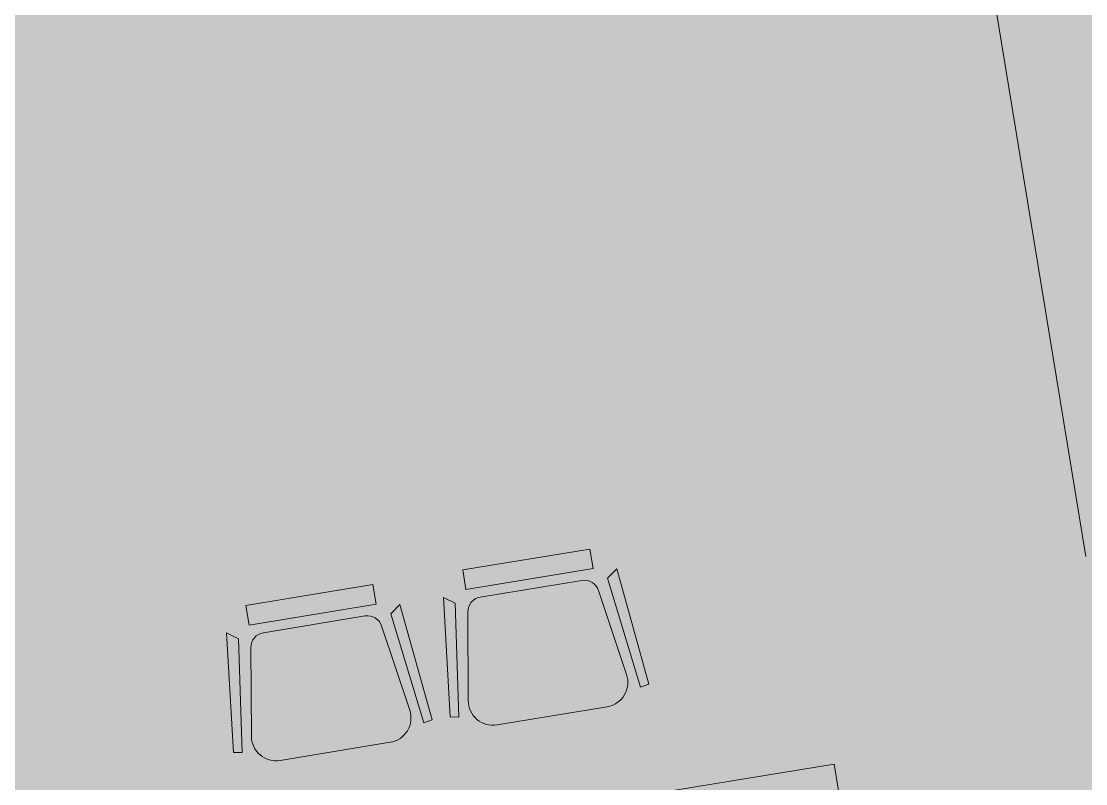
# Model space of a CAD drawing. Header units: metres. Extents: x 2 to 659295185, y -28 to 1124222152.
# Drawn here: x 655575.321 to 655578.344, y 1126601.687 to 1126603.853 of the extents above; entities that cross this region are included whole.
import ezdxf

# ---------------------------------------------------------------- set-up
doc = ezdxf.new("R2010")
doc.units = ezdxf.units.M
doc.header["$MEASUREMENT"] = 0
doc.linetypes.add('DASHDOT', pattern=[1, 0.5, -0.25, 0, -0.25])
doc.layers.get('0').update_dxf_attribs({"linetype": 'CONTINUOUS'})
doc.layers.add('LC-MUEBLE MADERA', color=12, linetype='CONTINUOUS', lineweight=9)
doc.layers.add('LOCALES ASIGNADOS', color=41, linetype='DASHDOT', lineweight=0)

# ---------------------------------------------------------------- blocks, each defined once
blk = doc.blocks.new('AA18B')
for p, q in [((-0.181, 0.5061), (-0.7336, 0.4174)), ((-1, 0.4063), (-0.875, 0.4063)), ((-1, -0.4062), (-1, 0.4063)), ((-0.875, 0.4063), (-0.875, -0.4062)), ((0, -0.3518), (0, 0.3518)), ((-0.8125, 0.3249), (-0.8125, -0.3249)), ((-1, -0.4062), (-0.875, -0.4062)), ((-0.7336, -0.4174), (-0.181, -0.5061))]:
    blk.add_line(p, q)
for centre, radius, start, end in [((-0.1562, 0.3518), 0.1562, 0, 99.11023), ((-0.7188, 0.3249), 0.0938, 99.11023, 180), ((-0.7188, -0.3249), 0.0938, 180, 260.88977), ((-0.1562, -0.3518), 0.1562, 260.88977, 0)]:
    blk.add_arc(centre, radius, start, end)
blk = doc.blocks.new('SILLAS ESCRITORIO')
for p, q in [((-0.0516, -0.3273), (-0.0152, 0.011)), ((-0.0152, 0.011), (0.0152, -0.011)), ((0.4836, 0.011), (0.4532, -0.011)), ((0.52, -0.3273), (0.4836, 0.011)), ((0.0152, -0.011), (-0.0273, -0.3317)), ((0.4532, -0.011), (0.4957, -0.3317)), ((-0.0273, -0.3317), (-0.0516, -0.3273)), ((0.4957, -0.3317), (0.52, -0.3273))]:
    blk.add_line(p, q)
at = {"extrusion": (0, 0, -1), "xscale": 0.4502390087509414, "yscale": 0.4502390087509414, "zscale": -0.4502390083395472, "rotation": 270}
blk.add_blockref('AA18B', (-0.2342, -0.3712), dxfattribs=at)
blk = doc.blocks.new('mueble de equip')
blk.add_lwpolyline([(156.9626, 53.4528), (157.5126, 53.4528), (157.5126, 51.699), (156.9626, 51.699)], close=True)
at = {"xscale": -1, "rotation": 90.05266175853671}
for p in [(156.3263, 52.9183), (156.3263, 52.2944)]:
    blk.add_blockref('SILLAS ESCRITORIO', p, dxfattribs=at)

msp = doc.modelspace()

# ---------------------------------------------------------------- hatches: boundary and pattern name
at = {"layer": 'LOCALES ASIGNADOS'}
msp.add_hatch(color=256, dxfattribs=at).paths.add_polyline_path([(655573.6331, 1126634.5074), (655553.8917, 1126631.272), (655555.8356, 1126619.4144), (655554.4093, 1126619.1806), (655558.2966, 1126595.4672), (655554.0154, 1126594.7654), (655555.9762, 1126582.7407), (655581.4343, 1126586.9137)])

# ---------------------------------------------------------------- linework, layer by layer
at = {"layer": 'LC-MUEBLE MADERA'}
msp.add_line((655578.0307, 1126604.242), (655578.3438, 1126602.332), dxfattribs=at)

# ---------------------------------------------------------------- block references
at = {"layer": 'LC-MUEBLE MADERA', "rotation": 279.3085903218055}
msp.add_blockref('mueble de equip', (655499.4917, 1126747.9918), dxfattribs=at)

doc.saveas('drawing.dxf')
